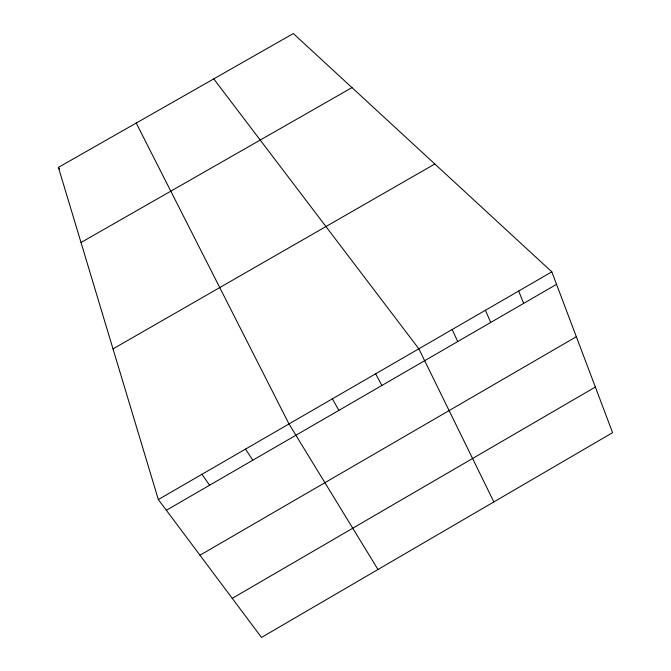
<?xml version="1.0" encoding="UTF-8"?>
<svg xmlns="http://www.w3.org/2000/svg" width="671" height="671" viewBox="0 0 671 671"><rect width="100%" height="100%" fill="white"/><g stroke="black" fill="none" stroke-linecap="round" stroke-linejoin="round"><path stroke-width="1.01" d="M232.241 598.356L595.353 387.05M158.331 499.551L551.822 271.847L612.589 432.669L261.489 637.45L158.331 499.551L58.411 167.381L293.336 33.55L551.822 271.847M166.349 510.27L556.544 284.336M199.975 555.219L576.339 336.733M113.013 348.895L434.825 163.992M81.006 242.508L351.973 87.607M213.747 78.884L418.838 348.803L493.856 501.925M201.963 474.296L209.612 485.217M58.411 167.381L59.467 168.983M245.519 449.092L252.799 460.205M377.991 569.503L288.983 423.946L136.221 123.053M332.355 398.842L338.905 410.35M375.643 373.797L381.833 385.498M452.162 329.52L457.714 341.564M485.435 310.262L490.711 322.457M518.658 291.038L523.648 303.384"/></g></svg>
